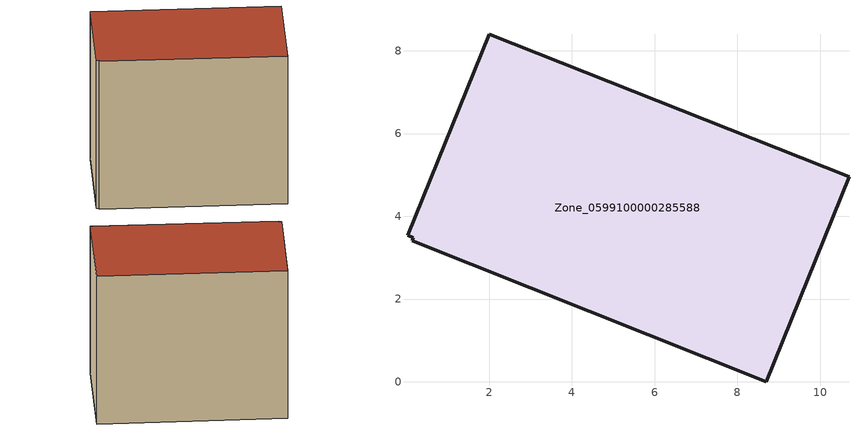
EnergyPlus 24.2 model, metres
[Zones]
Zone_0599100000285588
 floor ground (C_G): 0.03,3.54 2,8.4 10.7,4.95 8.7,0 0.14,3.41 0.17,3.49 z0.42
 wall outside (C_F): 8.7,0 10.7,4.95 2,8.4 0.03,3.54 0.17,3.49 0.14,3.41 8.7,0 z0.42:8.55
 roof outside (C_R): 2,8.4 0.03,3.54 0.17,3.49 0.14,3.41 8.7,0 10.7,4.95 z8.55
[BUILDING]
Pand.0599100000285588: North Axis=0; Terrain=City; Loads Convergence Tolerance Value=0.04; Temperature Convergence Tolerance Value=0.4; Solar Distribution=FullExterior; Maximum Number of Warmup Days=25; Minimum Number of Warmup Days=1
[Site:Location]
Rotterdam.The.Hague.AP_ZH_NLD Design_Conditions: Latitude=51.96; Longitude=4.45; Time Zone=1; Elevation=-4.5
[SITE:GROUNDTEMPERATURE:BUILDINGSURFACE]
18, 18, 18, 18, 18, 18, 18, 18, 18, 18, 18, 18
[MATERIAL] Thermal Absorptance=0.9; Solar Absorptance=0.7; Visible Absorptance=0.7
Name | Roughness | Thickness | Conductivity | Density | Specific Heat
G.TI.1965-1974 | MediumSmooth | 0.15 | 0.882353 | 540 | 1210
F.TI.1965-1974 | Rough | 0.3 | 0.697674 | 1920 | 840
R.TI.1965-1974 | MediumRough | 0.2 | 0.232558 | 1500 | 1000
[CONSTRUCTION]
C_G: G.TI.1965-1974
C_F: F.TI.1965-1974
C_R: R.TI.1965-1974
[ZONE]
Zone_0599100000285588: Type=1; Multiplier=1; Ceiling Height=Autocalculate; Volume=Autocalculate; Floor Area=autocalculate; Part of Total Floor Area=Yes
[ZONEINFILTRATION:DESIGNFLOWRATE]
Infil_Zone_0599100000285588: Zone or ZoneList or Space or SpaceList=Zone_0599100000285588; Schedule=AlwaysOn; Design Flow Rate Calculation Method=Flow/Area; Flow Rate per Floor Area=0.003; Constant Term Coefficient=1; Temperature Term Coefficient=0; Velocity Term Coefficient=0; Velocity Squared Term Coefficient=0
[HVACTEMPLATE:ZONE:IDEALLOADSAIRSYSTEM]
Zone_0599100000285588: Maximum Heating Supply Air Temperature=50; Minimum Cooling Supply Air Temperature=13; Maximum Heating Supply Air Humidity Ratio=0.0156; Minimum Cooling Supply Air Humidity Ratio=0.0077; Heating Limit=NoLimit; Cooling Limit=NoLimit; Dehumidification Control Type=ConstantSensibleHeatRatio; Cooling Sensible Heat Ratio=0.7; Dehumidification Setpoint=60; Humidification Control Type=None; Humidification Setpoint=30; Outdoor Air Method=None; Outdoor Air Flow Rate per Person=0.00944; Outdoor Air Flow Rate per Zone Floor Area=0; Outdoor Air Flow Rate per Zone=0; Demand Controlled Ventilation Type=None; Outdoor Air Economizer Type=NoEconomizer; Heat Recovery Type=None; Sensible Heat Recovery Effectiveness=0.7; Latent Heat Recovery Effectiveness=0.65
[ZONECONTROL:THERMOSTAT]
ThermostatControl_Zone_0599100000285588: Zone or ZoneList=Zone_0599100000285588; Control Type Schedule=DualSetpointControlType; Control 1=Thermostat_Zone_0599100000285588; Temperature Difference Between Cutout And Setpoint=0
[THERMOSTATSETPOINT:DUALSETPOINT]
Thermostat_Zone_0599100000285588: Heating Setpoint Temperature Schedule=HeatingSetpoint_Zone_0599100000285588; Cooling Setpoint Temperature Schedule=CoolingSetpoint_Zone_0599100000285588
[SCHEDULE:COMPACT]
HeatingSetpoint_Zone_0599100000285588: Through: 12/31, For: AllDays, Until: 24:00, 21
CoolingSetpoint_Zone_0599100000285588: Through: 12/31, For: AllDays, Until: 24:00, 24
DualSetpointControlType: Through: 12/31, For: AllDays, Until: 24:00, 4
AlwaysOn: Through: 12/31, For: AllDays, Until: 24:00, 1
